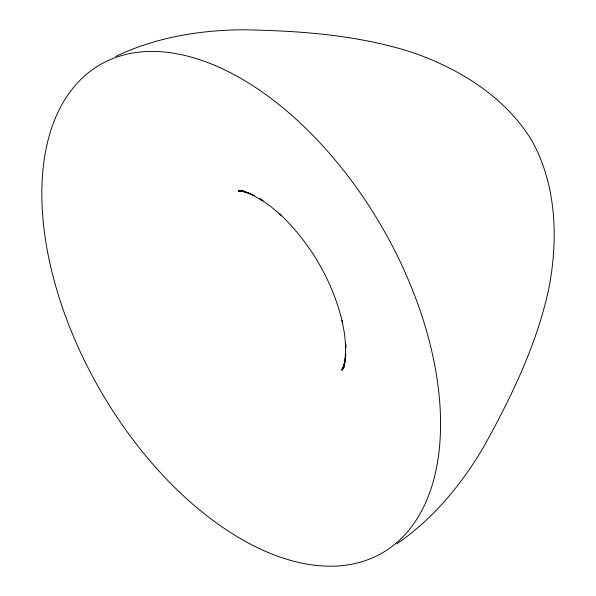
<?xml version="1.0" encoding="UTF-8"?>
<svg xmlns="http://www.w3.org/2000/svg" width="596" height="596" viewBox="0 0 596 596"><rect width="100%" height="100%" fill="white"/><g stroke="black" fill="none" stroke-linecap="round" stroke-linejoin="round"><path stroke-width="0.89" d="M343.132 368.119L344.816 363.471L342.484 369.922L345.248 360.498L343.706 367.091L345.814 354.27L345.136 360.848L345.68 343.929L345.822 347.647L344.592 334.207L342.03 320.253L342.581 322.808C332.784 281.513 310.635 243.146 279.77 214.016L281.707 215.767L270.904 206.574L259.878 198.788L263.03 200.77L248.107 192.784L254.134 195.481L241.983 190.899L248.465 192.858L238.921 190.541L245.671 191.748L238.489 190.802L243.645 191.122L238.594 191.055L243.004 190.854M344.19 365.214L342.044 370.168L344.339 365.542L341.88 369.945L344.257 366.227M343.855 366.823L341.97 369.364L344.227 366.547M344.376 366.316L342.313 368.514L344.056 366.764M397.01 543.679C433.493 518.691 462.198 483.781 484.302 445.778C511.74 396.221 536.862 344.257 548.834 288.561C558.31 239.488 556.664 185.512 531.997 140.924C505.713 97.267 459.792 68.853 412.559 52.515C358.33 35.045 300.771 30.813 244.136 29.8C200.174 29.942 155.586 37.339 115.699 56.449M243.235 190.549L240.054 191.398L242.989 190.705M242.714 190.72L239.152 191.264L242.289 190.906M45.43 239.354A281.953 162.79 60 0 0 371.755 558.176A281.953 162.79 60 0 0 306.404 128.907A281.953 162.79 60 0 0 45.43 239.354"/></g></svg>
